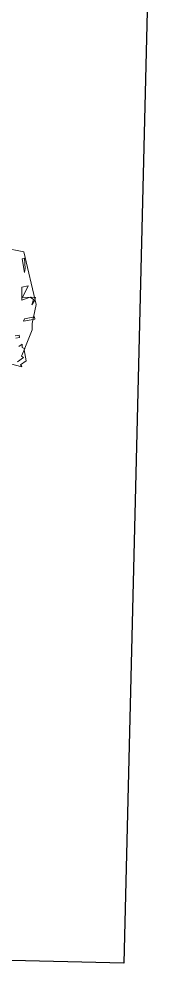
# Model space of a CAD drawing. Header units: millimetres. Extents: x 1418 to 1811, y 1796 to 1956.
# Drawn here: x 1465.768 to 1466.053, y 1881.166 to 1882.892 of the extents above; entities that cross this region are included whole.
import ezdxf

# ---------------------------------------------------------------- set-up
doc = ezdxf.new("R2010")
doc.units = ezdxf.units.MM
doc.layers.add('ARBRE', color=251, linetype='Continuous', lineweight=13)
doc.layers.add('pisoexterno_ultrafino', color=9, linetype='Continuous', lineweight=30)
doc.layers.add('VEGETAIS', color=3, linetype='Continuous')

# ---------------------------------------------------------------- blocks, each defined once
blk = doc.blocks.new('WMF26', base_point=(0, 0.001))
at = {"color": 85}
blk.add_lwpolyline([(12.635, -5.737), (13.158, -5.948), (13.223, -7.418), (13.02, -7.905), (12.984, -8.079), (12.671, -8.567), (12.671, -8.88), (12.496, -8.953), (12.525, -8.989), (12.525, -9.018), (12.111, -8.814)], dxfattribs=at)
at = {"color": 106}
for points in [[(13.142, -6.124), (13.112, -6.4), (13.076, -6.502), (13.076, -6.124), (13.142, -6.124), (13.142, -6.124)], [(12.89, -7.159), (13.136, -7.195), (13.238, -7.232), (13.209, -7.297), (13.1, -7.407), (13.173, -7.268), (13.1, -7.195), (12.86, -7.232), (12.926, -6.882), (13.1, -6.882), (12.89, -7.159), (12.89, -7.159)], [(13.112, -7.805), (12.798, -7.805), (12.836, -7.739), (13.112, -7.739), (13.112, -7.805), (13.112, -7.805)], [(12.506, -8.152), (12.613, -8.152), (12.613, -8.215), (12.506, -8.215)], [(12.546, -8.451), (12.653, -8.407), (12.635, -8.497), (12.675, -8.536), (12.698, -8.536), (12.568, -8.729), (12.613, -8.773), (12.439, -8.858)]]:
    blk.add_lwpolyline(points, dxfattribs=at)
blk = doc.blocks.new('T2_02')
at = {"xscale": 0.3499999999999943, "yscale": 0.3499999999999943, "zscale": 0.3499999999999943}
blk.add_blockref('WMF26', (-2.2399, 1.997), dxfattribs=at)

msp = doc.modelspace()

# ---------------------------------------------------------------- linework, layer by layer
at = {"layer": 'pisoexterno_ultrafino'}
for p, q in [((1466.0528, 1885.0053), (1465.9593, 1881.1659)), ((1465.9593, 1881.1659), (1464.2937, 1881.2065))]:
    msp.add_line(p, q, dxfattribs=at)
at = {"layer": 'VEGETAIS'}
for p, q in [((1466.0528, 1885.0053), (1465.9593, 1881.1659)), ((1465.9593, 1881.1659), (1464.2937, 1881.2065))]:
    msp.add_line(p, q, dxfattribs=at)

# ---------------------------------------------------------------- block references
at = {"layer": 'ARBRE', "xscale": 0.1918409178794672, "yscale": 0.1918409178794672, "zscale": 0.1918409178794672, "rotation": 10.65514725593884}
msp.add_blockref('T2_02', (1465.3278, 1882.3986), dxfattribs=at)

doc.saveas('drawing.dxf')
